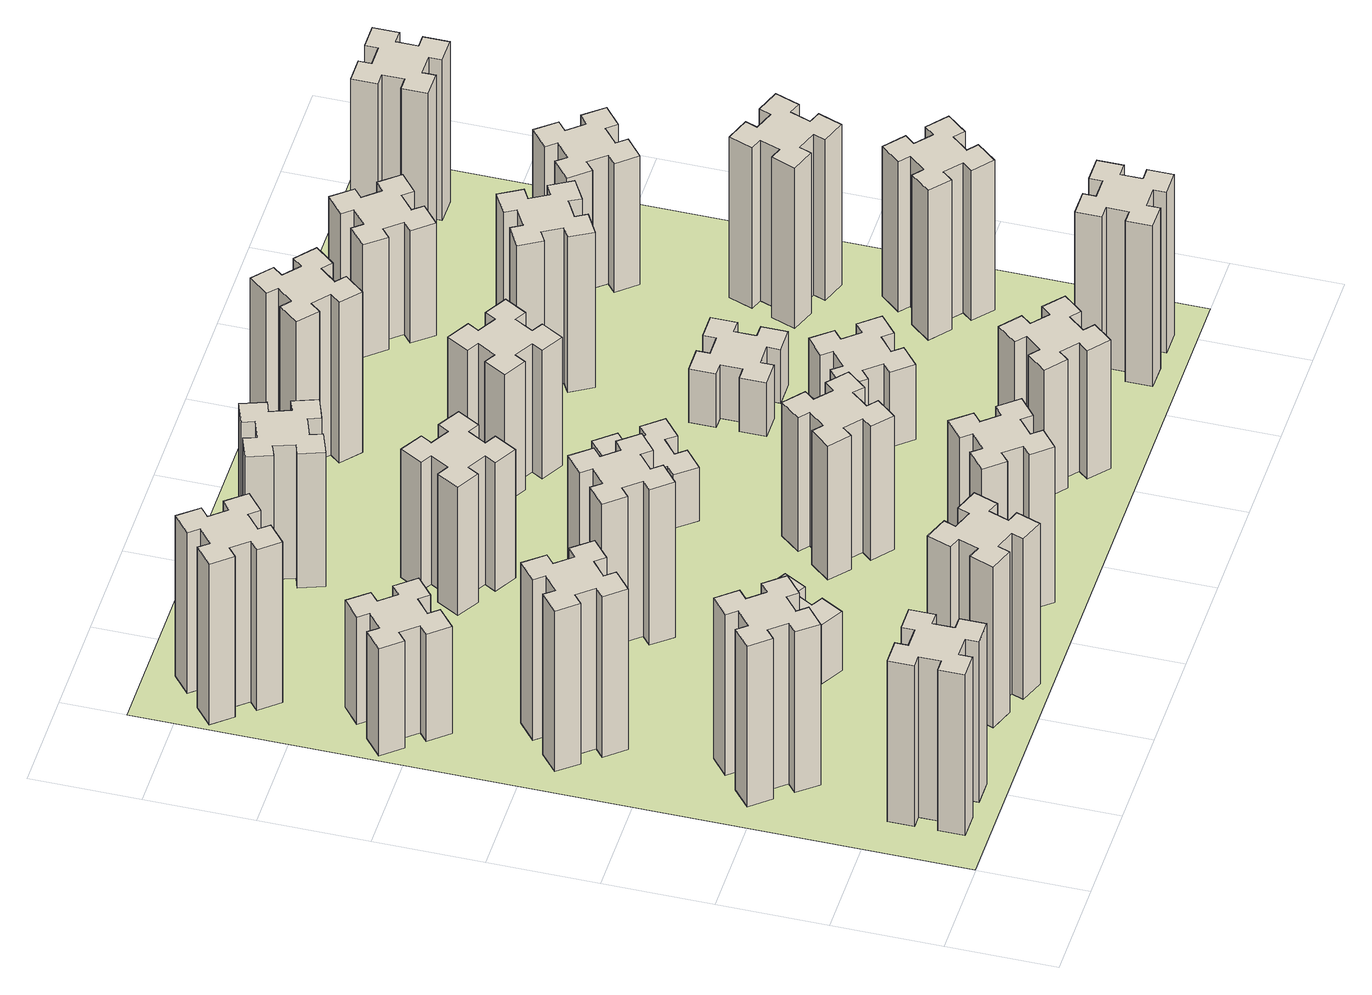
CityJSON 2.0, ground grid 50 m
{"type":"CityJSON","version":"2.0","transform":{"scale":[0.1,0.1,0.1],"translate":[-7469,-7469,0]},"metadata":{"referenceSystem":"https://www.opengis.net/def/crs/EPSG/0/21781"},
"CityObjects":{
"building1":{"type":"Building","attributes":{"class":"1000","function":"1000","usage":"1000","yearOfConstruction":2016,"roofType":"1000","measuredHeight":90,"storeysAboveGround":30,"storeysBelowGround":0},"geometry":[{"type":"Solid","lod":"1","boundaries":[[[[0,1,2,3,4,5,6,7,8,9,10,11,12,13,14,15,16,17,18,19]],[[17,16,20,21]],[[16,15,22,20]],[[15,14,23,22]],[[14,13,24,23]],[[13,12,25,24]],[[12,11,26,25]],[[11,10,27,26]],[[10,9,28,27]],[[9,8,29,28]],[[8,7,30,29]],[[7,6,31,30]],[[6,5,32,31]],[[5,4,33,32]],[[4,3,34,33]],[[3,2,35,34]],[[2,1,36,35]],[[1,0,37,36]],[[0,19,38,37]],[[19,18,39,38]],[[18,17,21,39]],[[24,25,26,27,28,29,30,31,32,33,34,35,36,37,38,39,21,20,22,23]]]]}]},
"building2":{"type":"Building","attributes":{"class":"1000","function":"1000","usage":"1000","yearOfConstruction":2016,"roofType":"1000","measuredHeight":90,"storeysAboveGround":30,"storeysBelowGround":0},"geometry":[{"type":"Solid","lod":"1","boundaries":[[[[40,41,42,43,44,45,46,47,48,49,50,51,52,53,54,55,56,57,58,59]],[[57,56,60,61]],[[56,55,62,60]],[[55,54,63,62]],[[54,53,64,63]],[[53,52,65,64]],[[52,51,66,65]],[[51,50,67,66]],[[50,49,68,67]],[[49,48,69,68]],[[48,47,70,69]],[[47,46,71,70]],[[46,45,72,71]],[[45,44,73,72]],[[44,43,74,73]],[[43,42,75,74]],[[42,41,76,75]],[[41,40,77,76]],[[40,59,78,77]],[[59,58,79,78]],[[58,57,61,79]],[[64,65,66,67,68,69,70,71,72,73,74,75,76,77,78,79,61,60,62,63]]]]}]},
"building3":{"type":"Building","attributes":{"class":"1000","function":"1000","usage":"1000","yearOfConstruction":2016,"roofType":"1000","measuredHeight":90,"storeysAboveGround":30,"storeysBelowGround":0},"geometry":[{"type":"Solid","lod":"1","boundaries":[[[[80,81,82,83,84,85,86,87,88,89,90,91,92,93,94,95,96,97,98,99]],[[97,96,100,101]],[[96,95,102,100]],[[95,94,103,102]],[[94,93,104,103]],[[93,92,105,104]],[[92,91,106,105]],[[91,90,107,106]],[[90,89,108,107]],[[89,88,109,108]],[[88,87,110,109]],[[87,86,111,110]],[[86,85,112,111]],[[85,84,113,112]],[[84,83,114,113]],[[83,82,115,114]],[[82,81,116,115]],[[81,80,117,116]],[[80,99,118,117]],[[99,98,119,118]],[[98,97,101,119]],[[104,105,106,107,108,109,110,111,112,113,114,115,116,117,118,119,101,100,102,103]]]]}]},
"building4":{"type":"Building","attributes":{"class":"1000","function":"1000","usage":"1000","yearOfConstruction":2016,"roofType":"1000","measuredHeight":60,"storeysAboveGround":30,"storeysBelowGround":0},"geometry":[{"type":"Solid","lod":"1","boundaries":[[[[120,121,122,123,124,125,126,127,128,129,130,131,132,133,134,135,136,137,138,139]],[[137,136,140,141]],[[136,135,142,140]],[[135,134,143,142]],[[134,133,144,143]],[[133,132,145,144]],[[132,131,146,145]],[[131,130,147,146]],[[130,129,148,147]],[[129,128,149,148]],[[128,127,150,149]],[[127,126,151,150]],[[126,125,152,151]],[[125,124,153,152]],[[124,123,154,153]],[[123,122,155,154]],[[122,121,156,155]],[[121,120,157,156]],[[120,139,158,157]],[[139,138,159,158]],[[138,137,141,159]],[[144,145,146,147,148,149,150,151,152,153,154,155,156,157,158,159,141,140,142,143]]]]}]},
"building5":{"type":"Building","attributes":{"class":"1000","function":"1000","usage":"1000","yearOfConstruction":2016,"roofType":"1000","measuredHeight":90,"storeysAboveGround":30,"storeysBelowGround":0},"geometry":[{"type":"Solid","lod":"1","boundaries":[[[[160,161,162,163,164,165,166,167,168,169,170,171,172,173,174,175,176,177,178,179]],[[177,176,180,181]],[[176,175,182,180]],[[175,174,183,182]],[[174,173,184,183]],[[173,172,185,184]],[[172,171,186,185]],[[171,170,187,186]],[[170,169,188,187]],[[169,168,189,188]],[[168,167,190,189]],[[167,166,191,190]],[[166,165,192,191]],[[165,164,193,192]],[[164,163,194,193]],[[163,162,195,194]],[[162,161,196,195]],[[161,160,197,196]],[[160,179,198,197]],[[179,178,199,198]],[[178,177,181,199]],[[184,185,186,187,188,189,190,191,192,193,194,195,196,197,198,199,181,180,182,183]]]]}]},
"building6":{"type":"Building","attributes":{"class":"1000","function":"1000","usage":"1000","yearOfConstruction":2016,"roofType":"1000","measuredHeight":90,"storeysAboveGround":30,"storeysBelowGround":0},"geometry":[{"type":"Solid","lod":"1","boundaries":[[[[200,201,202,203,204,205,206,207,208,209,210,211,212,213,214,215,216,217,218,219]],[[217,216,220,221]],[[216,215,222,220]],[[215,214,223,222]],[[214,213,224,223]],[[213,212,225,224]],[[212,211,226,225]],[[211,210,227,226]],[[210,209,228,227]],[[209,208,229,228]],[[208,207,230,229]],[[207,206,231,230]],[[206,205,232,231]],[[205,204,233,232]],[[204,203,234,233]],[[203,202,235,234]],[[202,201,236,235]],[[201,200,237,236]],[[200,219,238,237]],[[219,218,239,238]],[[218,217,221,239]],[[224,225,226,227,228,229,230,231,232,233,234,235,236,237,238,239,221,220,222,223]]]]}]},
"building7":{"type":"Building","attributes":{"class":"1000","function":"1000","usage":"1000","yearOfConstruction":2016,"roofType":"1000","measuredHeight":33,"storeysAboveGround":30,"storeysBelowGround":0},"geometry":[{"type":"Solid","lod":"1","boundaries":[[[[240,241,242,243,244,245,246,247,248,249,250,251,252,253,254,255,256,257,258,259]],[[257,256,260,261]],[[256,255,262,260]],[[255,254,263,262]],[[254,253,264,263]],[[253,252,265,264]],[[252,251,266,265]],[[251,250,267,266]],[[250,249,268,267]],[[249,248,269,268]],[[248,247,270,269]],[[247,246,271,270]],[[246,245,272,271]],[[245,244,273,272]],[[244,243,274,273]],[[243,242,275,274]],[[242,241,276,275]],[[241,240,277,276]],[[240,259,278,277]],[[259,258,279,278]],[[258,257,261,279]],[[264,265,266,267,268,269,270,271,272,273,274,275,276,277,278,279,261,260,262,263]]]]}]},
"building8":{"type":"Building","attributes":{"class":"1000","function":"1000","usage":"1000","yearOfConstruction":2016,"roofType":"1000","measuredHeight":87,"storeysAboveGround":30,"storeysBelowGround":0},"geometry":[{"type":"Solid","lod":"1","boundaries":[[[[280,281,282,283,284,285,286,287,288,289,290,291,292,293,294,295,296,297,298,299]],[[297,296,300,301]],[[296,295,302,300]],[[295,294,303,302]],[[294,293,304,303]],[[293,292,305,304]],[[292,291,306,305]],[[291,290,307,306]],[[290,289,308,307]],[[289,288,309,308]],[[288,287,310,309]],[[287,286,311,310]],[[286,285,312,311]],[[285,284,313,312]],[[284,283,314,313]],[[283,282,315,314]],[[282,281,316,315]],[[281,280,317,316]],[[280,299,318,317]],[[299,298,319,318]],[[298,297,301,319]],[[304,305,306,307,308,309,310,311,312,313,314,315,316,317,318,319,301,300,302,303]]]]}]},
"building9":{"type":"Building","attributes":{"class":"1000","function":"1000","usage":"1000","yearOfConstruction":2016,"roofType":"1000","measuredHeight":87,"storeysAboveGround":30,"storeysBelowGround":0},"geometry":[{"type":"Solid","lod":"1","boundaries":[[[[320,321,322,323,324,325,326,327,328,329,330,331,332,333,334,335,336,337,338,339]],[[337,336,340,341]],[[336,335,342,340]],[[335,334,343,342]],[[334,333,344,343]],[[333,332,345,344]],[[332,331,346,345]],[[331,330,347,346]],[[330,329,348,347]],[[329,328,349,348]],[[328,327,350,349]],[[327,326,351,350]],[[326,325,352,351]],[[325,324,353,352]],[[324,323,354,353]],[[323,322,355,354]],[[322,321,356,355]],[[321,320,357,356]],[[320,339,358,357]],[[339,338,359,358]],[[338,337,341,359]],[[344,345,346,347,348,349,350,351,352,353,354,355,356,357,358,359,341,340,342,343]]]]}]},
"building10":{"type":"Building","attributes":{"class":"1000","function":"1000","usage":"1000","yearOfConstruction":2016,"roofType":"1000","measuredHeight":72,"storeysAboveGround":30,"storeysBelowGround":0},"geometry":[{"type":"Solid","lod":"1","boundaries":[[[[360,361,362,363,364,365,366,367,368,369,370,371,372,373,374,375,376,377,378,379]],[[377,376,380,381]],[[376,375,382,380]],[[375,374,383,382]],[[374,373,384,383]],[[373,372,385,384]],[[372,371,386,385]],[[371,370,387,386]],[[370,369,388,387]],[[369,368,389,388]],[[368,367,390,389]],[[367,366,391,390]],[[366,365,392,391]],[[365,364,393,392]],[[364,363,394,393]],[[363,362,395,394]],[[362,361,396,395]],[[361,360,397,396]],[[360,379,398,397]],[[379,378,399,398]],[[378,377,381,399]],[[384,385,386,387,388,389,390,391,392,393,394,395,396,397,398,399,381,380,382,383]]]]}]},
"building11":{"type":"Building","attributes":{"class":"1000","function":"1000","usage":"1000","yearOfConstruction":2016,"roofType":"1000","measuredHeight":75,"storeysAboveGround":30,"storeysBelowGround":0},"geometry":[{"type":"Solid","lod":"1","boundaries":[[[[400,401,402,403,404,405,406,407,408,409,410,411,412,413,414,415,416,417,418,419]],[[417,416,420,421]],[[416,415,422,420]],[[415,414,423,422]],[[414,413,424,423]],[[413,412,425,424]],[[412,411,426,425]],[[411,410,427,426]],[[410,409,428,427]],[[409,408,429,428]],[[408,407,430,429]],[[407,406,431,430]],[[406,405,432,431]],[[405,404,433,432]],[[404,403,434,433]],[[403,402,435,434]],[[402,401,436,435]],[[401,400,437,436]],[[400,419,438,437]],[[419,418,439,438]],[[418,417,421,439]],[[424,425,426,427,428,429,430,431,432,433,434,435,436,437,438,439,421,420,422,423]]]]}]},
"building12":{"type":"Building","attributes":{"class":"1000","function":"1000","usage":"1000","yearOfConstruction":2016,"roofType":"1000","measuredHeight":75,"storeysAboveGround":30,"storeysBelowGround":0},"geometry":[{"type":"Solid","lod":"1","boundaries":[[[[440,441,442,443,444,445,446,447,448,449,450,451,452,453,454,455,456,457,458,459]],[[457,456,460,461]],[[456,455,462,460]],[[455,454,463,462]],[[454,453,464,463]],[[453,452,465,464]],[[452,451,466,465]],[[451,450,467,466]],[[450,449,468,467]],[[449,448,469,468]],[[448,447,470,469]],[[447,446,471,470]],[[446,445,472,471]],[[445,444,473,472]],[[444,443,474,473]],[[443,442,475,474]],[[442,441,476,475]],[[441,440,477,476]],[[440,459,478,477]],[[459,458,479,478]],[[458,457,461,479]],[[464,465,466,467,468,469,470,471,472,473,474,475,476,477,478,479,461,460,462,463]]]]}]},
"building13":{"type":"Building","attributes":{"class":"1000","function":"1000","usage":"1000","yearOfConstruction":2016,"roofType":"1000","measuredHeight":30,"storeysAboveGround":30,"storeysBelowGround":0},"geometry":[{"type":"Solid","lod":"1","boundaries":[[[[480,481,482,483,484,485,486,487,488,489,490,491,492,493,494,495,496,497,498,499]],[[497,496,500,501]],[[496,495,502,500]],[[495,494,503,502]],[[494,493,504,503]],[[493,492,505,504]],[[492,491,506,505]],[[491,490,507,506]],[[490,489,508,507]],[[489,488,509,508]],[[488,487,510,509]],[[487,486,511,510]],[[486,485,512,511]],[[485,484,513,512]],[[484,483,514,513]],[[483,482,515,514]],[[482,481,516,515]],[[481,480,517,516]],[[480,499,518,517]],[[499,498,519,518]],[[498,497,501,519]],[[504,505,506,507,508,509,510,511,512,513,514,515,516,517,518,519,501,500,502,503]]]]}]},
"building14":{"type":"Building","attributes":{"class":"1000","function":"1000","usage":"1000","yearOfConstruction":2016,"roofType":"1000","measuredHeight":72,"storeysAboveGround":30,"storeysBelowGround":0},"geometry":[{"type":"Solid","lod":"1","boundaries":[[[[520,521,522,523,524,525,526,527,528,529,530,531,532,533,534,535,536,537,538,539]],[[537,536,540,541]],[[536,535,542,540]],[[535,534,543,542]],[[534,533,544,543]],[[533,532,545,544]],[[532,531,546,545]],[[531,530,547,546]],[[530,529,548,547]],[[529,528,549,548]],[[528,527,550,549]],[[527,526,551,550]],[[526,525,552,551]],[[525,524,553,552]],[[524,523,554,553]],[[523,522,555,554]],[[522,521,556,555]],[[521,520,557,556]],[[520,539,558,557]],[[539,538,559,558]],[[538,537,541,559]],[[544,545,546,547,548,549,550,551,552,553,554,555,556,557,558,559,541,540,542,543]]]]}]},
"building15":{"type":"Building","attributes":{"class":"1000","function":"1000","usage":"1000","yearOfConstruction":2016,"roofType":"1000","measuredHeight":72,"storeysAboveGround":30,"storeysBelowGround":0},"geometry":[{"type":"Solid","lod":"1","boundaries":[[[[560,561,562,563,564,565,566,567,568,569,570,571,572,573,574,575,576,577,578,579]],[[577,576,580,581]],[[576,575,582,580]],[[575,574,583,582]],[[574,573,584,583]],[[573,572,585,584]],[[572,571,586,585]],[[571,570,587,586]],[[570,569,588,587]],[[569,568,589,588]],[[568,567,590,589]],[[567,566,591,590]],[[566,565,592,591]],[[565,564,593,592]],[[564,563,594,593]],[[563,562,595,594]],[[562,561,596,595]],[[561,560,597,596]],[[560,579,598,597]],[[579,578,599,598]],[[578,577,581,599]],[[584,585,586,587,588,589,590,591,592,593,594,595,596,597,598,599,581,580,582,583]]]]}]},
"building16":{"type":"Building","attributes":{"class":"1000","function":"1000","usage":"1000","yearOfConstruction":2016,"roofType":"1000","measuredHeight":90,"storeysAboveGround":30,"storeysBelowGround":0},"geometry":[{"type":"Solid","lod":"1","boundaries":[[[[600,601,602,603,604,605,606,607,608,609,610,611,612,613,614,615,616,617,618,619]],[[617,616,620,621]],[[616,615,622,620]],[[615,614,623,622]],[[614,613,624,623]],[[613,612,625,624]],[[612,611,626,625]],[[611,610,627,626]],[[610,609,628,627]],[[609,608,629,628]],[[608,607,630,629]],[[607,606,631,630]],[[606,605,632,631]],[[605,604,633,632]],[[604,603,634,633]],[[603,602,635,634]],[[602,601,636,635]],[[601,600,637,636]],[[600,619,638,637]],[[619,618,639,638]],[[618,617,621,639]],[[624,625,626,627,628,629,630,631,632,633,634,635,636,637,638,639,621,620,622,623]]]]}]},
"building17":{"type":"Building","attributes":{"class":"1000","function":"1000","usage":"1000","yearOfConstruction":2016,"roofType":"1000","measuredHeight":42,"storeysAboveGround":30,"storeysBelowGround":0},"geometry":[{"type":"Solid","lod":"1","boundaries":[[[[640,641,642,643,644,645,646,647,648,649,650,651,652,653,654,655,656,657,658,659]],[[657,656,660,661]],[[656,655,662,660]],[[655,654,663,662]],[[654,653,664,663]],[[653,652,665,664]],[[652,651,666,665]],[[651,650,667,666]],[[650,649,668,667]],[[649,648,669,668]],[[648,647,670,669]],[[647,646,671,670]],[[646,645,672,671]],[[645,644,673,672]],[[644,643,674,673]],[[643,642,675,674]],[[642,641,676,675]],[[641,640,677,676]],[[640,659,678,677]],[[659,658,679,678]],[[658,657,661,679]],[[664,665,666,667,668,669,670,671,672,673,674,675,676,677,678,679,661,660,662,663]]]]}]},
"building18":{"type":"Building","attributes":{"class":"1000","function":"1000","usage":"1000","yearOfConstruction":2016,"roofType":"1000","measuredHeight":30,"storeysAboveGround":30,"storeysBelowGround":0},"geometry":[{"type":"Solid","lod":"1","boundaries":[[[[680,681,682,683,684,685,686,687,688,689,690,691,692,693,694,695,696,697,698,699]],[[697,696,700,701]],[[696,695,702,700]],[[695,694,703,702]],[[694,693,704,703]],[[693,692,705,704]],[[692,691,706,705]],[[691,690,707,706]],[[690,689,708,707]],[[689,688,709,708]],[[688,687,710,709]],[[687,686,711,710]],[[686,685,712,711]],[[685,684,713,712]],[[684,683,714,713]],[[683,682,715,714]],[[682,681,716,715]],[[681,680,717,716]],[[680,699,718,717]],[[699,698,719,718]],[[698,697,701,719]],[[704,705,706,707,708,709,710,711,712,713,714,715,716,717,718,719,701,700,702,703]]]]}]},
"building19":{"type":"Building","attributes":{"class":"1000","function":"1000","usage":"1000","yearOfConstruction":2016,"roofType":"1000","measuredHeight":87,"storeysAboveGround":30,"storeysBelowGround":0},"geometry":[{"type":"Solid","lod":"1","boundaries":[[[[720,721,722,723,724,725,726,727,728,729,730,731,732,733,734,735,736,737,738,739]],[[737,736,740,741]],[[736,735,742,740]],[[735,734,743,742]],[[734,733,744,743]],[[733,732,745,744]],[[732,731,746,745]],[[731,730,747,746]],[[730,729,748,747]],[[729,728,749,748]],[[728,727,750,749]],[[727,726,751,750]],[[726,725,752,751]],[[725,724,753,752]],[[724,723,754,753]],[[723,722,755,754]],[[722,721,756,755]],[[721,720,757,756]],[[720,739,758,757]],[[739,738,759,758]],[[738,737,741,759]],[[744,745,746,747,748,749,750,751,752,753,754,755,756,757,758,759,741,740,742,743]]]]}]},
"building20":{"type":"Building","attributes":{"class":"1000","function":"1000","usage":"1000","yearOfConstruction":2016,"roofType":"1000","measuredHeight":90,"storeysAboveGround":30,"storeysBelowGround":0},"geometry":[{"type":"Solid","lod":"1","boundaries":[[[[760,761,762,763,764,765,766,767,768,769,770,771,772,773,774,775,776,777,778,779]],[[777,776,780,781]],[[776,775,782,780]],[[775,774,783,782]],[[774,773,784,783]],[[773,772,785,784]],[[772,771,786,785]],[[771,770,787,786]],[[770,769,788,787]],[[769,768,789,788]],[[768,767,790,789]],[[767,766,791,790]],[[766,765,792,791]],[[765,764,793,792]],[[764,763,794,793]],[[763,762,795,794]],[[762,761,796,795]],[[761,760,797,796]],[[760,779,798,797]],[[779,778,799,798]],[[778,777,781,799]],[[784,785,786,787,788,789,790,791,792,793,794,795,796,797,798,799,781,780,782,783]]]]}]},
"building21":{"type":"Building","attributes":{"class":"1000","function":"1000","usage":"1000","yearOfConstruction":2016,"roofType":"1000","measuredHeight":63,"storeysAboveGround":30,"storeysBelowGround":0},"geometry":[{"type":"Solid","lod":"1","boundaries":[[[[800,801,802,803,804,805,806,807,808,809,810,811,812,813,814,815,816,817,818,819]],[[817,816,820,821]],[[816,815,822,820]],[[815,814,823,822]],[[814,813,824,823]],[[813,812,825,824]],[[812,811,826,825]],[[811,810,827,826]],[[810,809,828,827]],[[809,808,829,828]],[[808,807,830,829]],[[807,806,831,830]],[[806,805,832,831]],[[805,804,833,832]],[[804,803,834,833]],[[803,802,835,834]],[[802,801,836,835]],[[801,800,837,836]],[[800,819,838,837]],[[819,818,839,838]],[[818,817,821,839]],[[824,825,826,827,828,829,830,831,832,833,834,835,836,837,838,839,821,820,822,823]]]]}]},
"building22":{"type":"Building","attributes":{"class":"1000","function":"1000","usage":"1000","yearOfConstruction":2016,"roofType":"1000","measuredHeight":84,"storeysAboveGround":30,"storeysBelowGround":0},"geometry":[{"type":"Solid","lod":"1","boundaries":[[[[840,841,842,843,844,845,846,847,848,849,850,851,852,853,854,855,856,857,858,859]],[[857,856,860,861]],[[856,855,862,860]],[[855,854,863,862]],[[854,853,864,863]],[[853,852,865,864]],[[852,851,866,865]],[[851,850,867,866]],[[850,849,868,867]],[[849,848,869,868]],[[848,847,870,869]],[[847,846,871,870]],[[846,845,872,871]],[[845,844,873,872]],[[844,843,874,873]],[[843,842,875,874]],[[842,841,876,875]],[[841,840,877,876]],[[840,859,878,877]],[[859,858,879,878]],[[858,857,861,879]],[[864,865,866,867,868,869,870,871,872,873,874,875,876,877,878,879,861,860,862,863]]]]}]},
"building23":{"type":"Building","attributes":{"class":"1000","function":"1000","usage":"1000","yearOfConstruction":2016,"roofType":"1000","measuredHeight":90,"storeysAboveGround":30,"storeysBelowGround":0},"geometry":[{"type":"Solid","lod":"1","boundaries":[[[[880,881,882,883,884,885,886,887,888,889,890,891,892,893,894,895,896,897,898,899]],[[897,896,900,901]],[[896,895,902,900]],[[895,894,903,902]],[[894,893,904,903]],[[893,892,905,904]],[[892,891,906,905]],[[891,890,907,906]],[[890,889,908,907]],[[889,888,909,908]],[[888,887,910,909]],[[887,886,911,910]],[[886,885,912,911]],[[885,884,913,912]],[[884,883,914,913]],[[883,882,915,914]],[[882,881,916,915]],[[881,880,917,916]],[[880,899,918,917]],[[899,898,919,918]],[[898,897,901,919]],[[904,905,906,907,908,909,910,911,912,913,914,915,916,917,918,919,901,900,902,903]]]]}]},
"building24":{"type":"Building","attributes":{"class":"1000","function":"1000","usage":"1000","yearOfConstruction":2016,"roofType":"1000","measuredHeight":72,"storeysAboveGround":30,"storeysBelowGround":0},"geometry":[{"type":"Solid","lod":"1","boundaries":[[[[920,921,922,923,924,925,926,927,928,929,930,931,932,933,934,935,936,937,938,939]],[[937,936,940,941]],[[936,935,942,940]],[[935,934,943,942]],[[934,933,944,943]],[[933,932,945,944]],[[932,931,946,945]],[[931,930,947,946]],[[930,929,948,947]],[[929,928,949,948]],[[928,927,950,949]],[[927,926,951,950]],[[926,925,952,951]],[[925,924,953,952]],[[924,923,954,953]],[[923,922,955,954]],[[922,921,956,955]],[[921,920,957,956]],[[920,939,958,957]],[[939,938,959,958]],[[938,937,941,959]],[[944,945,946,947,948,949,950,951,952,953,954,955,956,957,958,959,941,940,942,943]]]]}]},
"building25":{"type":"Building","attributes":{"class":"1000","function":"1000","usage":"1000","yearOfConstruction":2016,"roofType":"1000","measuredHeight":90,"storeysAboveGround":30,"storeysBelowGround":0},"geometry":[{"type":"Solid","lod":"1","boundaries":[[[[960,961,962,963,964,965,966,967,968,969,970,971,972,973,974,975,976,977,978,979]],[[977,976,980,981]],[[976,975,982,980]],[[975,974,983,982]],[[974,973,984,983]],[[973,972,985,984]],[[972,971,986,985]],[[971,970,987,986]],[[970,969,988,987]],[[969,968,989,988]],[[968,967,990,989]],[[967,966,991,990]],[[966,965,992,991]],[[965,964,993,992]],[[964,963,994,993]],[[963,962,995,994]],[[962,961,996,995]],[[961,960,997,996]],[[960,979,998,997]],[[979,978,999,998]],[[978,977,981,999]],[[984,985,986,987,988,989,990,991,992,993,994,995,996,997,998,999,981,980,982,983]]]]}]},
"landuse1":{"type":"LandUse","attributes":{"name":"plot1","function":"1010"},"geometry":[{"type":"MultiSurface","lod":"1","boundaries":[[[1000,1001,1002,1003]]]}]}
},
"vertices":[
[265,325,0],[265,225,0],[205,225,0],[205,105,0],[325,105,0],[325,165,0],[425,165,0],[425,105,0],[545,105,0],[545,225,0],[485,225,0],[485,325,0],[545,325,0],[545,445,0],[425,445,0],[425,385,0],[325,385,0],[325,445,0],[205,445,0],[205,325,0],[325,385,900],[325,445,900],[425,385,900],[425,445,900],[545,445,900],[545,325,900],[485,325,900],[485,225,900],[545,225,900],[545,105,900],[425,105,900],[425,165,900],[325,165,900],[325,105,900],[205,105,900],[205,225,900],[265,225,900],[265,325,900],[205,325,900],[205,445,900],
[492,1048,0],[427,1124,0],[473,1163,0],[396,1255,0],[304,1178,0],[343,1132,0],[266,1067,0],[228,1113,0],[136,1036,0],[213,944,0],[259,983,0],[323,906,0],[277,868,0],[354,776,0],[446,853,0],[408,899,0],[484,963,0],[523,917,0],[615,994,0],[538,1086,0],[484,963,900],[523,917,900],[408,899,900],[446,853,900],[354,776,900],[277,868,900],[323,906,900],[259,983,900],[213,944,900],[136,1036,900],[228,1113,900],[266,1067,900],[343,1132,900],[304,1178,900],[396,1255,900],[473,1163,900],[427,1124,900],[492,1048,900],[538,1086,900],[615,994,900],
[492,1888,0],[427,1964,0],[473,2003,0],[396,2095,0],[304,2018,0],[343,1972,0],[266,1907,0],[228,1953,0],[136,1876,0],[213,1784,0],[259,1823,0],[323,1746,0],[277,1708,0],[354,1616,0],[446,1693,0],[408,1739,0],[484,1803,0],[523,1757,0],[615,1834,0],[538,1926,0],[484,1803,900],[523,1757,900],[408,1739,900],[446,1693,900],[354,1616,900],[277,1708,900],[323,1746,900],[259,1823,900],[213,1784,900],[136,1876,900],[228,1953,900],[266,1907,900],[343,1972,900],[304,2018,900],[396,2095,900],[473,2003,900],[427,1964,900],[492,1888,900],[538,1926,900],[615,1834,900],
[243,2712,0],[166,2647,0],[128,2693,0],[36,2616,0],[113,2524,0],[159,2563,0],[223,2486,0],[177,2448,0],[254,2356,0],[346,2433,0],[308,2479,0],[384,2543,0],[423,2497,0],[515,2574,0],[438,2666,0],[392,2628,0],[327,2704,0],[373,2743,0],[296,2835,0],[204,2758,0],[327,2704,600],[373,2743,600],[392,2628,600],[438,2666,600],[515,2574,600],[423,2497,600],[384,2543,600],[308,2479,600],[346,2433,600],[254,2356,600],[177,2448,600],[223,2486,600],[159,2563,600],[113,2524,600],[36,2616,600],[128,2693,600],[166,2647,600],[243,2712,600],[204,2758,600],[296,2835,600],
[1029,360,0],[995,266,0],[939,287,0],[897,174,0],[1010,133,0],[1031,189,0],[1125,155,0],[1104,99,0],[1217,57,0],[1258,170,0],[1202,191,0],[1236,285,0],[1292,264,0],[1333,377,0],[1220,418,0],[1200,362,0],[1106,396,0],[1127,452,0],[1014,493,0],[973,380,0],[1106,396,900],[1127,452,900],[1200,362,900],[1220,418,900],[1333,377,900],[1292,264,900],[1236,285,900],[1202,191,900],[1258,170,900],[1217,57,900],[1104,99,900],[1125,155,900],[1031,189,900],[1010,133,900],[897,174,900],[939,287,900],[995,266,900],[1029,360,900],[973,380,900],[1014,493,900],
[243,3452,0],[166,3387,0],[128,3433,0],[36,3356,0],[113,3264,0],[159,3303,0],[223,3226,0],[177,3188,0],[254,3096,0],[346,3173,0],[308,3219,0],[384,3283,0],[423,3237,0],[515,3314,0],[438,3406,0],[392,3368,0],[327,3444,0],[373,3483,0],[296,3575,0],[204,3498,0],[327,3444,900],[373,3483,900],[392,3368,900],[438,3406,900],[515,3314,900],[423,3237,900],[384,3283,900],[308,3219,900],[346,3173,900],[254,3096,900],[177,3188,900],[223,3226,900],[159,3303,900],[113,3264,900],[36,3356,900],[128,3433,900],[166,3387,900],[243,3452,900],[204,3498,900],[296,3575,900],
[1086,1017,0],[1136,1104,0],[1188,1074,0],[1248,1178,0],[1144,1238,0],[1114,1186,0],[1027,1236,0],[1057,1288,0],[953,1348,0],[893,1244,0],[945,1214,0],[895,1127,0],[843,1157,0],[783,1053,0],[887,993,0],[917,1045,0],[1004,995,0],[974,943,0],[1078,883,0],[1138,987,0],[1004,995,330],[974,943,330],[917,1045,330],[887,993,330],[783,1053,330],[843,1157,330],[895,1127,330],[945,1214,330],[893,1244,330],[953,1348,330],[1057,1288,330],[1027,1236,330],[1114,1186,330],[1144,1238,330],[1248,1178,330],[1188,1074,330],[1136,1104,330],[1086,1017,330],[1138,987,330],[1078,883,330],
[1083,1972,0],[1006,1907,0],[968,1953,0],[876,1876,0],[953,1784,0],[999,1823,0],[1063,1746,0],[1017,1708,0],[1094,1616,0],[1186,1693,0],[1148,1739,0],[1224,1803,0],[1263,1757,0],[1355,1834,0],[1278,1926,0],[1232,1888,0],[1167,1964,0],[1213,2003,0],[1136,2095,0],[1044,2018,0],[1167,1964,870],[1213,2003,870],[1232,1888,870],[1278,1926,870],[1355,1834,870],[1263,1757,870],[1224,1803,870],[1148,1739,870],[1186,1693,870],[1094,1616,870],[1017,1708,870],[1063,1746,870],[999,1823,870],[953,1784,870],[876,1876,870],[968,1953,870],[1006,1907,870],[1083,1972,870],[1044,2018,870],[1136,2095,870],
[1639,343,0],[1703,266,0],[1657,228,0],[1734,136,0],[1826,213,0],[1788,259,0],[1864,323,0],[1903,277,0],[1995,354,0],[1918,446,0],[1872,408,0],[1807,484,0],[1853,523,0],[1776,615,0],[1684,538,0],[1723,492,0],[1646,427,0],[1608,473,0],[1516,396,0],[1593,304,0],[1646,427,870],[1608,473,870],[1723,492,870],[1684,538,870],[1776,615,870],[1853,523,870],[1807,484,870],[1872,408,870],[1918,446,870],[1995,354,870],[1903,277,870],[1864,323,870],[1788,259,870],[1826,213,870],[1734,136,870],[1657,228,870],[1703,266,870],[1639,343,870],[1593,304,870],[1516,396,870],
[1314,2666,0],[1227,2716,0],[1257,2768,0],[1153,2828,0],[1093,2724,0],[1145,2694,0],[1095,2607,0],[1043,2637,0],[983,2533,0],[1087,2473,0],[1117,2525,0],[1204,2475,0],[1174,2423,0],[1278,2363,0],[1338,2467,0],[1286,2497,0],[1336,2584,0],[1388,2554,0],[1448,2658,0],[1344,2718,0],[1336,2584,720],[1388,2554,720],[1286,2497,720],[1338,2467,720],[1278,2363,720],[1174,2423,720],[1204,2475,720],[1117,2525,720],[1087,2473,720],[983,2533,720],[1043,2637,720],[1095,2607,720],[1145,2694,720],[1093,2724,720],[1153,2828,720],[1257,2768,720],[1227,2716,720],[1314,2666,720],[1344,2718,720],[1448,2658,720],
[1125,3456,0],[1031,3422,0],[1010,3478,0],[897,3437,0],[939,3324,0],[995,3345,0],[1029,3251,0],[973,3230,0],[1014,3117,0],[1127,3159,0],[1106,3215,0],[1200,3249,0],[1220,3193,0],[1333,3234,0],[1292,3347,0],[1236,3326,0],[1202,3420,0],[1258,3440,0],[1217,3553,0],[1104,3512,0],[1202,3420,750],[1258,3440,750],[1236,3326,750],[1292,3347,750],[1333,3234,750],[1220,3193,750],[1200,3249,750],[1106,3215,750],[1127,3159,750],[1014,3117,750],[973,3230,750],[1029,3251,750],[995,3345,750],[939,3324,750],[897,3437,750],[1010,3478,750],[1031,3422,750],[1125,3456,750],[1104,3512,750],[1217,3553,750],
[1803,1224,0],[1739,1148,0],[1693,1186,0],[1616,1094,0],[1708,1017,0],[1746,1063,0],[1823,999,0],[1784,953,0],[1876,876,0],[1953,968,0],[1907,1006,0],[1972,1083,0],[2018,1044,0],[2095,1136,0],[2003,1213,0],[1964,1167,0],[1888,1232,0],[1926,1278,0],[1834,1355,0],[1757,1263,0],[1888,1232,750],[1926,1278,750],[1964,1167,750],[2003,1213,750],[2095,1136,750],[2018,1044,750],[1972,1083,750],[1907,1006,750],[1953,968,750],[1876,876,750],[1784,953,750],[1823,999,750],[1746,1063,750],[1708,1017,750],[1616,1094,750],[1693,1186,750],[1739,1148,750],[1803,1224,750],[1757,1263,750],[1834,1355,750],
[1972,1988,0],[1907,2064,0],[1953,2103,0],[1876,2195,0],[1784,2118,0],[1823,2072,0],[1746,2007,0],[1708,2053,0],[1616,1976,0],[1693,1884,0],[1739,1923,0],[1803,1846,0],[1757,1808,0],[1834,1716,0],[1926,1793,0],[1888,1839,0],[1964,1903,0],[2003,1857,0],[2095,1934,0],[2018,2026,0],[1964,1903,300],[2003,1857,300],[1888,1839,300],[1926,1793,300],[1834,1716,300],[1757,1808,300],[1803,1846,300],[1739,1923,300],[1693,1884,300],[1616,1976,300],[1708,2053,300],[1746,2007,300],[1823,2072,300],[1784,2118,300],[1876,2195,300],[1953,2103,300],[1907,2064,300],[1972,1988,300],[2018,2026,300],[2095,1934,300],
[2486,323,0],[2563,259,0],[2524,213,0],[2616,136,0],[2693,228,0],[2647,266,0],[2712,343,0],[2758,304,0],[2835,396,0],[2743,473,0],[2704,427,0],[2628,492,0],[2666,538,0],[2574,615,0],[2497,523,0],[2543,484,0],[2479,408,0],[2433,446,0],[2356,354,0],[2448,277,0],[2479,408,720],[2433,446,720],[2543,484,720],[2497,523,720],[2574,615,720],[2666,538,720],[2628,492,720],[2704,427,720],[2743,473,720],[2835,396,720],[2758,304,720],[2712,343,720],[2647,266,720],[2693,228,720],[2616,136,720],[2524,213,720],[2563,259,720],[2486,323,720],[2448,277,720],[2356,354,720],
[2026,2497,0],[2076,2584,0],[2128,2554,0],[2188,2658,0],[2084,2718,0],[2054,2666,0],[1967,2716,0],[1997,2768,0],[1893,2828,0],[1833,2724,0],[1885,2694,0],[1835,2607,0],[1783,2637,0],[1723,2533,0],[1827,2473,0],[1857,2525,0],[1944,2475,0],[1914,2423,0],[2018,2363,0],[2078,2467,0],[1944,2475,720],[1914,2423,720],[1857,2525,720],[1827,2473,720],[1723,2533,720],[1783,2637,720],[1835,2607,720],[1885,2694,720],[1833,2724,720],[1893,2828,720],[1997,2768,720],[1967,2716,720],[2054,2666,720],[2084,2718,720],[2188,2658,720],[2128,2554,720],[2076,2584,720],[2026,2497,720],[2078,2467,720],[2018,2363,720],
[1746,3383,0],[1823,3319,0],[1784,3273,0],[1876,3196,0],[1953,3288,0],[1907,3326,0],[1972,3403,0],[2018,3364,0],[2095,3456,0],[2003,3533,0],[1964,3487,0],[1888,3552,0],[1926,3598,0],[1834,3675,0],[1757,3583,0],[1803,3544,0],[1739,3468,0],[1693,3506,0],[1616,3414,0],[1708,3337,0],[1739,3468,900],[1693,3506,900],[1803,3544,900],[1757,3583,900],[1834,3675,900],[1926,3598,900],[1888,3552,900],[1964,3487,900],[2003,3533,900],[2095,3456,900],[2018,3364,900],[1972,3403,900],[1907,3326,900],[1953,3288,900],[1876,3196,900],[1784,3273,900],[1823,3319,900],[1746,3383,900],[1708,3337,900],[1616,3414,900],
[2563,1332,0],[2486,1267,0],[2448,1313,0],[2356,1236,0],[2433,1144,0],[2479,1183,0],[2543,1106,0],[2497,1068,0],[2574,976,0],[2666,1053,0],[2628,1099,0],[2704,1163,0],[2743,1117,0],[2835,1194,0],[2758,1286,0],[2712,1248,0],[2647,1324,0],[2693,1363,0],[2616,1455,0],[2524,1378,0],[2647,1324,420],[2693,1363,420],[2712,1248,420],[2758,1286,420],[2835,1194,420],[2743,1117,420],[2704,1163,420],[2628,1099,420],[2666,1053,420],[2574,976,420],[2497,1068,420],[2543,1106,420],[2479,1183,420],[2433,1144,420],[2356,1236,420],[2448,1313,420],[2486,1267,420],[2563,1332,420],[2524,1378,420],[2616,1455,420],
[2705,1705,0],[2705,1805,0],[2765,1805,0],[2765,1925,0],[2645,1925,0],[2645,1865,0],[2545,1865,0],[2545,1925,0],[2425,1925,0],[2425,1805,0],[2485,1805,0],[2485,1705,0],[2425,1705,0],[2425,1585,0],[2545,1585,0],[2545,1645,0],[2645,1645,0],[2645,1585,0],[2765,1585,0],[2765,1705,0],[2645,1645,300],[2645,1585,300],[2545,1645,300],[2545,1585,300],[2425,1585,300],[2425,1705,300],[2485,1705,300],[2485,1805,300],[2425,1805,300],[2425,1925,300],[2545,1925,300],[2545,1865,300],[2645,1865,300],[2645,1925,300],[2765,1925,300],[2765,1805,300],[2705,1805,300],[2705,1705,300],[2765,1705,300],[2765,1585,300],
[2475,2584,0],[2525,2497,0],[2473,2467,0],[2533,2363,0],[2637,2423,0],[2607,2475,0],[2694,2525,0],[2724,2473,0],[2828,2533,0],[2768,2637,0],[2716,2607,0],[2666,2694,0],[2718,2724,0],[2658,2828,0],[2554,2768,0],[2584,2716,0],[2497,2666,0],[2467,2718,0],[2363,2658,0],[2423,2554,0],[2497,2666,870],[2467,2718,870],[2584,2716,870],[2554,2768,870],[2658,2828,870],[2718,2724,870],[2666,2694,870],[2716,2607,870],[2768,2637,870],[2828,2533,870],[2724,2473,870],[2694,2525,870],[2607,2475,870],[2637,2423,870],[2533,2363,870],[2473,2467,870],[2525,2497,870],[2475,2584,870],[2423,2554,870],[2363,2658,870],
[3385,385,0],[3285,385,0],[3285,445,0],[3165,445,0],[3165,325,0],[3225,325,0],[3225,225,0],[3165,225,0],[3165,105,0],[3285,105,0],[3285,165,0],[3385,165,0],[3385,105,0],[3505,105,0],[3505,225,0],[3445,225,0],[3445,325,0],[3505,325,0],[3505,445,0],[3385,445,0],[3445,325,900],[3505,325,900],[3445,225,900],[3505,225,900],[3505,105,900],[3385,105,900],[3385,165,900],[3285,165,900],[3285,105,900],[3165,105,900],[3165,225,900],[3225,225,900],[3225,325,900],[3165,325,900],[3165,445,900],[3285,445,900],[3285,385,900],[3385,385,900],[3385,445,900],[3505,445,900],
[2812,3368,0],[2747,3444,0],[2793,3483,0],[2716,3575,0],[2624,3498,0],[2663,3452,0],[2586,3387,0],[2548,3433,0],[2456,3356,0],[2533,3264,0],[2579,3303,0],[2643,3226,0],[2597,3188,0],[2674,3096,0],[2766,3173,0],[2728,3219,0],[2804,3283,0],[2843,3237,0],[2935,3314,0],[2858,3406,0],[2804,3283,630],[2843,3237,630],[2728,3219,630],[2766,3173,630],[2674,3096,630],[2597,3188,630],[2643,3226,630],[2579,3303,630],[2533,3264,630],[2456,3356,630],[2548,3433,630],[2586,3387,630],[2663,3452,630],[2624,3498,630],[2716,3575,630],[2793,3483,630],[2747,3444,630],[2812,3368,630],[2858,3406,630],[2935,3314,630],
[3487,1006,0],[3552,1083,0],[3598,1044,0],[3675,1136,0],[3583,1213,0],[3544,1167,0],[3468,1232,0],[3506,1278,0],[3414,1355,0],[3337,1263,0],[3383,1224,0],[3319,1148,0],[3273,1186,0],[3196,1094,0],[3288,1017,0],[3326,1063,0],[3403,999,0],[3364,953,0],[3456,876,0],[3533,968,0],[3403,999,840],[3364,953,840],[3326,1063,840],[3288,1017,840],[3196,1094,840],[3273,1186,840],[3319,1148,840],[3383,1224,840],[3337,1263,840],[3414,1355,840],[3506,1278,840],[3468,1232,840],[3544,1167,840],[3583,1213,840],[3675,1136,840],[3598,1044,840],[3552,1083,840],[3487,1006,840],[3533,968,840],[3456,876,840],
[3420,1842,0],[3326,1876,0],[3347,1932,0],[3234,1973,0],[3193,1860,0],[3249,1840,0],[3215,1746,0],[3159,1767,0],[3117,1654,0],[3230,1613,0],[3251,1669,0],[3345,1635,0],[3324,1579,0],[3437,1537,0],[3478,1650,0],[3422,1671,0],[3456,1765,0],[3512,1744,0],[3553,1857,0],[3440,1898,0],[3456,1765,900],[3512,1744,900],[3422,1671,900],[3478,1650,900],[3437,1537,900],[3324,1579,900],[3345,1635,900],[3251,1669,900],[3230,1613,900],[3117,1654,900],[3159,1767,900],[3215,1746,900],[3249,1840,900],[3193,1860,900],[3234,1973,900],[3347,1932,900],[3326,1876,900],[3420,1842,900],[3440,1898,900],[3553,1857,900],
[3119,2563,0],[3183,2486,0],[3137,2448,0],[3214,2356,0],[3306,2433,0],[3268,2479,0],[3344,2543,0],[3383,2497,0],[3475,2574,0],[3398,2666,0],[3352,2628,0],[3287,2704,0],[3333,2743,0],[3256,2835,0],[3164,2758,0],[3203,2712,0],[3126,2647,0],[3088,2693,0],[2996,2616,0],[3073,2524,0],[3126,2647,720],[3088,2693,720],[3203,2712,720],[3164,2758,720],[3256,2835,720],[3333,2743,720],[3287,2704,720],[3352,2628,720],[3398,2666,720],[3475,2574,720],[3383,2497,720],[3344,2543,720],[3268,2479,720],[3306,2433,720],[3214,2356,720],[3137,2448,720],[3183,2486,720],[3119,2563,720],[3073,2524,720],[2996,2616,720],
[3285,3325,0],[3385,3325,0],[3385,3265,0],[3505,3265,0],[3505,3385,0],[3445,3385,0],[3445,3485,0],[3505,3485,0],[3505,3605,0],[3385,3605,0],[3385,3545,0],[3285,3545,0],[3285,3605,0],[3165,3605,0],[3165,3485,0],[3225,3485,0],[3225,3385,0],[3165,3385,0],[3165,3265,0],[3285,3265,0],[3225,3385,900],[3165,3385,900],[3225,3485,900],[3165,3485,900],[3165,3605,900],[3285,3605,900],[3285,3545,900],[3385,3545,900],[3385,3605,900],[3505,3605,900],[3505,3485,900],[3445,3485,900],[3445,3385,900],[3505,3385,900],[3505,3265,900],[3385,3265,900],[3385,3325,900],[3285,3325,900],[3285,3265,900],[3165,3265,900],
[5,3705,0],[3705,3705,0],[3705,5,0],[5,5,0]
]}
